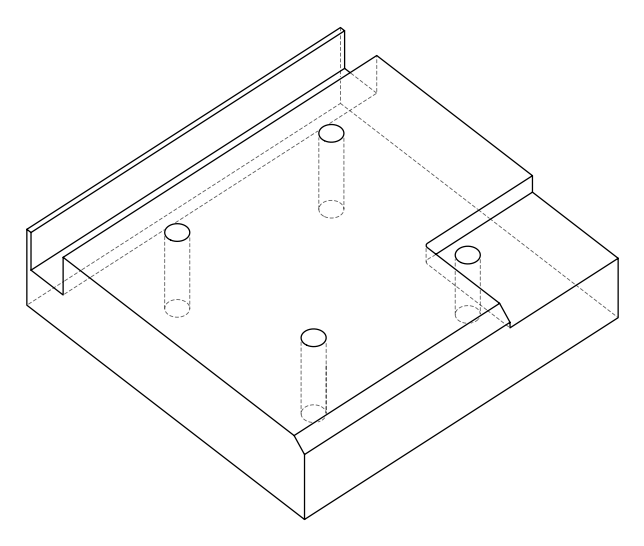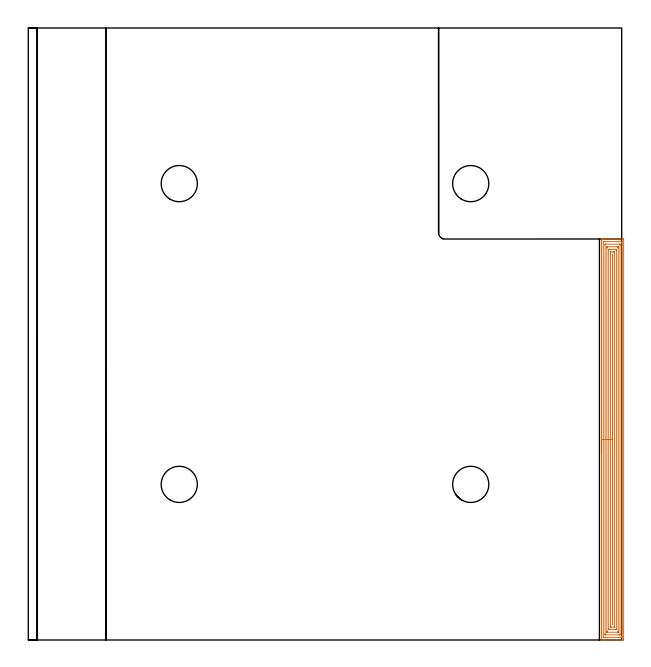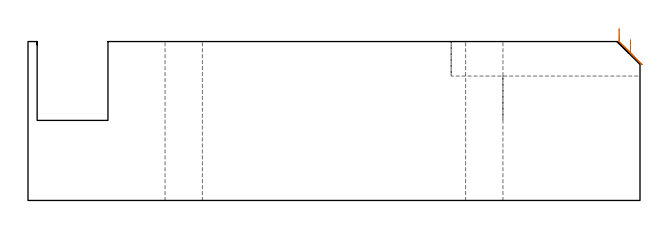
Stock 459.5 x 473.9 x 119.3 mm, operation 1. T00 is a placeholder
(PLAN: 7 operations, 3 tool changes, 151.5 min)
(1 AREA_MILL | FG_CHAMFER_SURFACE | UGT0205_001 | 17.58 min | 47044 mm3)
(2 MILL_CORNER_NOTCH_RECTANGULAR | CORNER_NOTCH_RECTANGULAR | NXT0201_009 | Follow Part, ap 2, ae 75% | 117 min | 598848 mm3)
(3 MILL_RECTANGULAR_SLOT | SLOT_RECTANGULAR | UGT0201_005 | Follow Part, ap 12.5, ae 75% | 15.08 min | 1490113 mm3)
(4 INDEXABLE_INSERT_DRILL_THROUGH_HOLE_FROM_SOLID | STEP1HOLE | NXT0302_027 | 0.49 min | 73273 mm3)
(5 INDEXABLE_INSERT_DRILL_THROUGH_HOLE_FROM_SOLID_1 | STEP1HOLE_1 | NXT0302_027 | 0.49 min | 73465 mm3)
(6 INDEXABLE_INSERT_DRILL_THROUGH_HOLE_FROM_SOLID_2 | STEP1HOLE_2 | NXT0302_027 | 0.49 min | 73311 mm3)
(7 INDEXABLE_INSERT_DRILL_THROUGH_HOLE_FROM_SOLID_3 | STEP1HOLE_3 | NXT0302_027 | 0.4 min | 57490 mm3)
(TOOL UGT0205_001 | Chamfer Mill 20 x 3 x 45 deg. | D20 FL50 Z2)
(TOOL NXT0201_009 | ENDMILL 8mm [2P460-0800-NA 1630] | D8 FL26 Z6)
(TOOL UGT0201_005 | End Mill 50 mm | D50 FL150 Z8)
(TOOL NXT0302_027 | Index. Insert Drill 28mm [880-D2800L32-05] | D28 PA176 FL140 Z2)
(OP 1 AREA_MILL)
G17 G21 G94 G90
T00 M6
G54
G17 G0 G90 X443.802 Y145.25 S1061 M3
G43 Z129.3 H0
Z129.298
G94 G1 Y145.288 Z128.427 F250.
Y145.402 Z127.562
Y145.591 Z126.71
Y145.853 Z125.878
Y146.187 Z125.072
Y146.59 Z124.298
Y147.059 Z123.563
Y147.59 Z122.87
Y148.179 Z122.227
Y148.822 Z121.638
Y149.514 Z121.107
Y150.25 Z120.638
Y151.024 Z120.235
Y151.83 Z119.901
Y152.662 Z119.639
Y153.514 Z119.45
Y154.378 Z119.336
Y155.25 Z119.298
X443.804 Y310.323 Z119.296
X443.801 Y310.41 Z119.294
X443.81 Y310.49 Z119.281
X443.834 Y310.497 Z119.257
X443.854 Y310.5 Z119.237
X444.257 Z118.843
X444.567 Z118.533
X445.273 Z117.822
X446.518 Z116.579
X447.946 Z115.15
X460.417 Z102.68
X460.688 Y310.498 Z102.409
X460.992 Y310.49 Z102.106
X460.999 Y310.186 Z102.099
X461. Y0.933 Z102.1
X460.999 Y0.624 Z102.101
X460.994 Y0.046 Z102.104
X460.992 Y0.008 Z102.106
X460.417 Y0.003 Z102.68
X459.795 Y0. Z103.302
X447.055 Z116.04
X445.627 Z117.469
X445.273 Z117.822
X444.262 Z118.837
X443.854 Y0.002 Z119.238
X443.803 Y0.005 Z119.287
Y0.007 Z119.288
X443.8 Y0.177 Z119.3
X443.802 Y155.25 Z119.298
X445.216 Z117.884
X445.218 Y308.2 Z117.882
X445.221 Y308.311 Z117.879
X445.229 Y308.49 Z117.871
X445.273 Y308.493 Z117.827
X445.754 Y308.499 Z117.346
X459.117 Z103.983
X459.527 Y308.493 Z103.573
X459.578 Y308.49 Z103.522
X459.584 Y308.266 Z103.516
X459.586 Y308.148 Z103.514
Y2.352
X459.585 Y2.293 Z103.515
X459.581 Y2.175 Z103.519
X459.571 Y2.01 Z103.529
X459.527 Y2.007 Z103.573
X459.046 Y2.001 Z104.054
X445.683 Z117.417
X445.273 Y2.007 Z117.827
X445.222 Y2.01 Z117.878
X445.216 Y2.234 Z117.884
X445.215 Y2.352 Z117.885
X445.216 Y155.25 Z117.884
X446.63 Z116.47
X446.632 Y306.407 Z116.468
X446.634 Y306.46 Z116.466
X446.636 Y306.484 Z116.464
X446.637 Y306.49 Z116.463
X446.658 Y306.492 Z116.442
X446.857 Y306.499 Z116.243
X457.745 Z105.355
X457.944 Y306.496 Z105.156
X458.076 Y306.491 Z105.024
X458.165 Y306.486 Z104.935
X458.167 Y306.443 Z104.933
X458.169 Y306.301 Z104.931
X458.171 Y305.873 Z104.929
Y4.092
X458.169 Y4.039 Z104.931
X458.166 Y4.015 Z104.934
X458.164 Y4.01 Z104.936
X458.142 Y4.007 Z104.958
X457.943 Y4.001 Z105.157
X447.055 Z116.045
X446.856 Y4.004 Z116.244
X446.724 Y4.009 Z116.376
X446.635 Y4.014 Z116.465
X446.633 Y4.057 Z116.467
X446.631 Y4.199 Z116.469
X446.629 Y4.627 Z116.471
X446.63 Y155.25 Z116.47
X448.044 Z115.056
X448.046 Y303.619 Z115.054
X448.048 Y304.41 Z115.052
X448.051 Y304.464 Z115.049
X448.052 Y304.486 Z115.048
X448.07 Y304.49 Z115.03
X448.178 Y304.495 Z114.922
X448.398 Y304.498 Z114.702
X448.837 Y304.5 Z114.263
X456.407 Y304.499 Z106.693
X456.623 Y304.496 Z106.477
X456.73 Y304.492 Z106.37
X456.751 Y304.49 Z106.349
X456.753 Y304.473 Z106.347
X456.755 Y304.433 Z106.345
X456.757 Y303.716 Z106.343
Y303.619
Y6.881
X456.755 Y6.086 Z106.345
X456.753 Y6.032 Z106.347
X456.751 Y6.011 Z106.349
X456.731 Y6.009 Z106.369
X456.622 Y6.004 Z106.478
X456.402 Y6.001 Z106.698
X448.393 Z114.707
X448.177 Y6.004 Z114.923
X448.07 Y6.008 Z115.03
X448.049 Y6.01 Z115.051
X448.047 Y6.027 Z115.053
X448.045 Y6.067 Z115.055
X448.043 Y6.784 Z115.057
Y6.881
X448.044 Y155.25 Z115.056
X449.459 Z113.641
X449.461 Y302.099 Z113.639
X449.463 Y302.368 Z113.637
X449.465 Y302.444 Z113.635
X449.467 Y302.484 Z113.633
X449.479 Y302.49 Z113.621
X449.561 Y302.494 Z113.539
X449.728 Y302.498 Z113.372
X449.952 Y302.5 Z113.148
X450.618 Z112.482
X454.406 Z108.694
X455.072 Y302.499 Z108.028
X455.301 Y302.496 Z107.799
X455.334 Y302.49 Z107.766
X455.337 Y302.482 Z107.763
X455.34 Y302.457 Z107.76
X455.343 Y301.832 Z107.757
Y301.56
Y8.397
X455.341 Y8.125 Z107.759
X455.339 Y8.048 Z107.761
X455.336 Y8.01 Z107.764
X455.321 Y8.007 Z107.779
X455.239 Y8.003 Z107.861
X455.072 Y8.001 Z108.028
X454.848 Y8. Z108.252
X449.728 Y8.001 Z113.372
X449.499 Y8.004 Z113.601
X449.466 Y8.01 Z113.634
X449.463 Y8.018 Z113.637
X449.46 Y8.043 Z113.64
X449.457 Y8.668 Z113.643
Y8.94
X449.459 Y155.25 Z113.641
X450.873 Z112.227
X450.875 Y300.044 Z112.225
X450.876 Y300.362 Z112.224
X450.877 Y300.442 Z112.223
X450.88 Y300.48 Z112.22
X450.882 Y300.49 Z112.218
X450.904 Y300.492 Z112.196
X451.056 Y300.498 Z112.044
X452.837 Y300.5 Z110.263
X453.291 Y300.499 Z109.809
X453.731 Y300.497 Z109.369
X453.893 Y300.49 Z109.207
X453.922 Y300.481 Z109.178
X453.924 Y300.425 Z109.176
X453.927 Y300.299 Z109.173
X453.928 Y300.044 Z109.172
X453.929 Y299.404 Z109.171
Y10.456
X453.927 Y10.136 Z109.173
X453.925 Y10.056 Z109.175
X453.922 Y10.019 Z109.178
X453.919 Y10.01 Z109.181
X453.896 Y10.008 Z109.204
X453.744 Y10.002 Z109.356
X451.509 Y10.001 Z111.591
X451.07 Y10.003 Z112.03
X450.907 Y10.01 Z112.193
X450.878 Y10.019 Z112.222
X450.876 Y10.075 Z112.224
X450.873 Y10.201 Z112.227
X450.872 Y10.456 Z112.228
X450.871 Y11.096 Z112.229
X450.873 Y155.25 Z112.227
X452.287 Z110.813
X452.289 Y298.256 Z110.811
X452.291 Y298.366 Z110.809
X452.296 Y298.478 Z110.804
X452.299 Y298.491 Z110.801
X452.31 Y298.495 Z110.79
X452.339 Y298.498 Z110.761
X452.4 Z110.7
X452.48 Y298.493 Z110.62
X452.504 Y298.49 Z110.596
X452.508 Y298.447 Z110.592
X452.512 Y298.371 Z110.588
X452.514 Y298.256 Z110.586
X452.515 Y298.141 Z110.585
Y13.022
X452.513 Y12.243 Z110.587
X452.512 Y12.131 Z110.588
X452.508 Y12.023 Z110.592
X452.4 Y12.01 Z110.7
X452.32 Y12.008 Z110.78
X452.296 Y12.01 Z110.804
X452.292 Y12.053 Z110.808
X452.288 Y12.129 Z110.812
X452.286 Y12.243 Z110.814
X452.285 Y12.358 Z110.815
X452.287 Y155.25 Z110.813
Y156.121 Z110.851
Y156.986 Z110.965
Y157.838 Z111.154
Y158.67 Z111.416
Y159.476 Z111.75
Y160.25 Z112.153
Y160.986 Z112.621
Y161.678 Z113.152
Y162.321 Z113.742
Y162.91 Z114.385
Y163.442 Z115.077
Y163.91 Z115.813
Y164.313 Z116.587
Y164.647 Z117.393
Y164.909 Z118.225
Y165.098 Z119.076
Y165.212 Z119.941
Y165.25 Z120.813
G0 Z129.3
M5
M2
